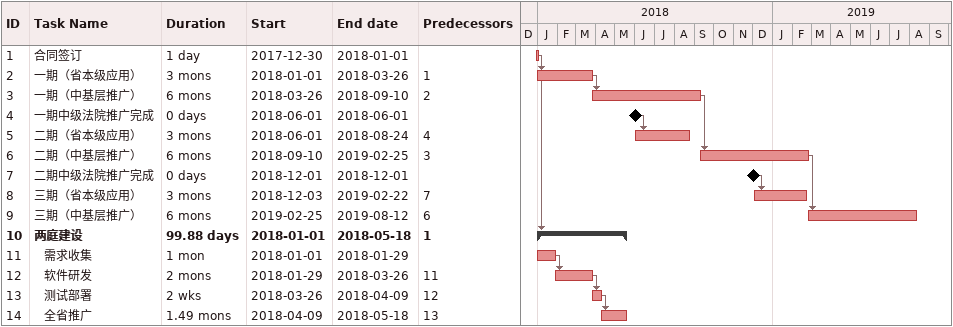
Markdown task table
| ID | Level | Task | Duration | Start | Finish | Predecessors |
|---|---|---|---|---|---|---|
| 1 | 1 | 合同签订 | 1d | 2017-12-30 | 2018-01-01 |  |
| 2 | 1 | 一期（省本级应用） | 3mo | 2018-01-01 | 2018-03-26 | 1 |
| 3 | 1 | 一期（中基层推广） | 6mo | 2018-03-26 | 2018-09-10 | 2 |
| 4 | 1 | 一期中级法院推广完成 | 0d | 2018-06-01 | 2018-06-01 |  |
| 5 | 1 | 二期（省本级应用） | 3mo | 2018-06-01 | 2018-08-24 | 4 |
| 6 | 1 | 二期（中基层推广） | 6mo | 2018-09-10 | 2019-02-25 | 3 |
| 7 | 1 | 二期中级法院推广完成 | 0d | 2018-12-01 | 2018-12-01 |  |
| 8 | 1 | 三期（省本级应用） | 3mo | 2018-12-03 | 2019-02-22 | 7 |
| 9 | 1 | 三期（中基层推广） | 6mo | 2019-02-25 | 2019-08-12 | 6 |
| 10 | 1 | **两庭建设** | 99.88d | 2018-01-01 | 2018-05-18 | 1 |
| 11 | 2 | 需求收集 | 1mo | 2018-01-01 | 2018-01-29 |  |
| 12 | 2 | 软件研发 | 2mo | 2018-01-29 | 2018-03-26 | 11 |
| 13 | 2 | 测试部署 | 2w | 2018-03-26 | 2018-04-09 | 12 |
| 14 | 2 | 全省推广 | 1.49mo | 2018-04-09 | 2018-05-18 | 13 |
